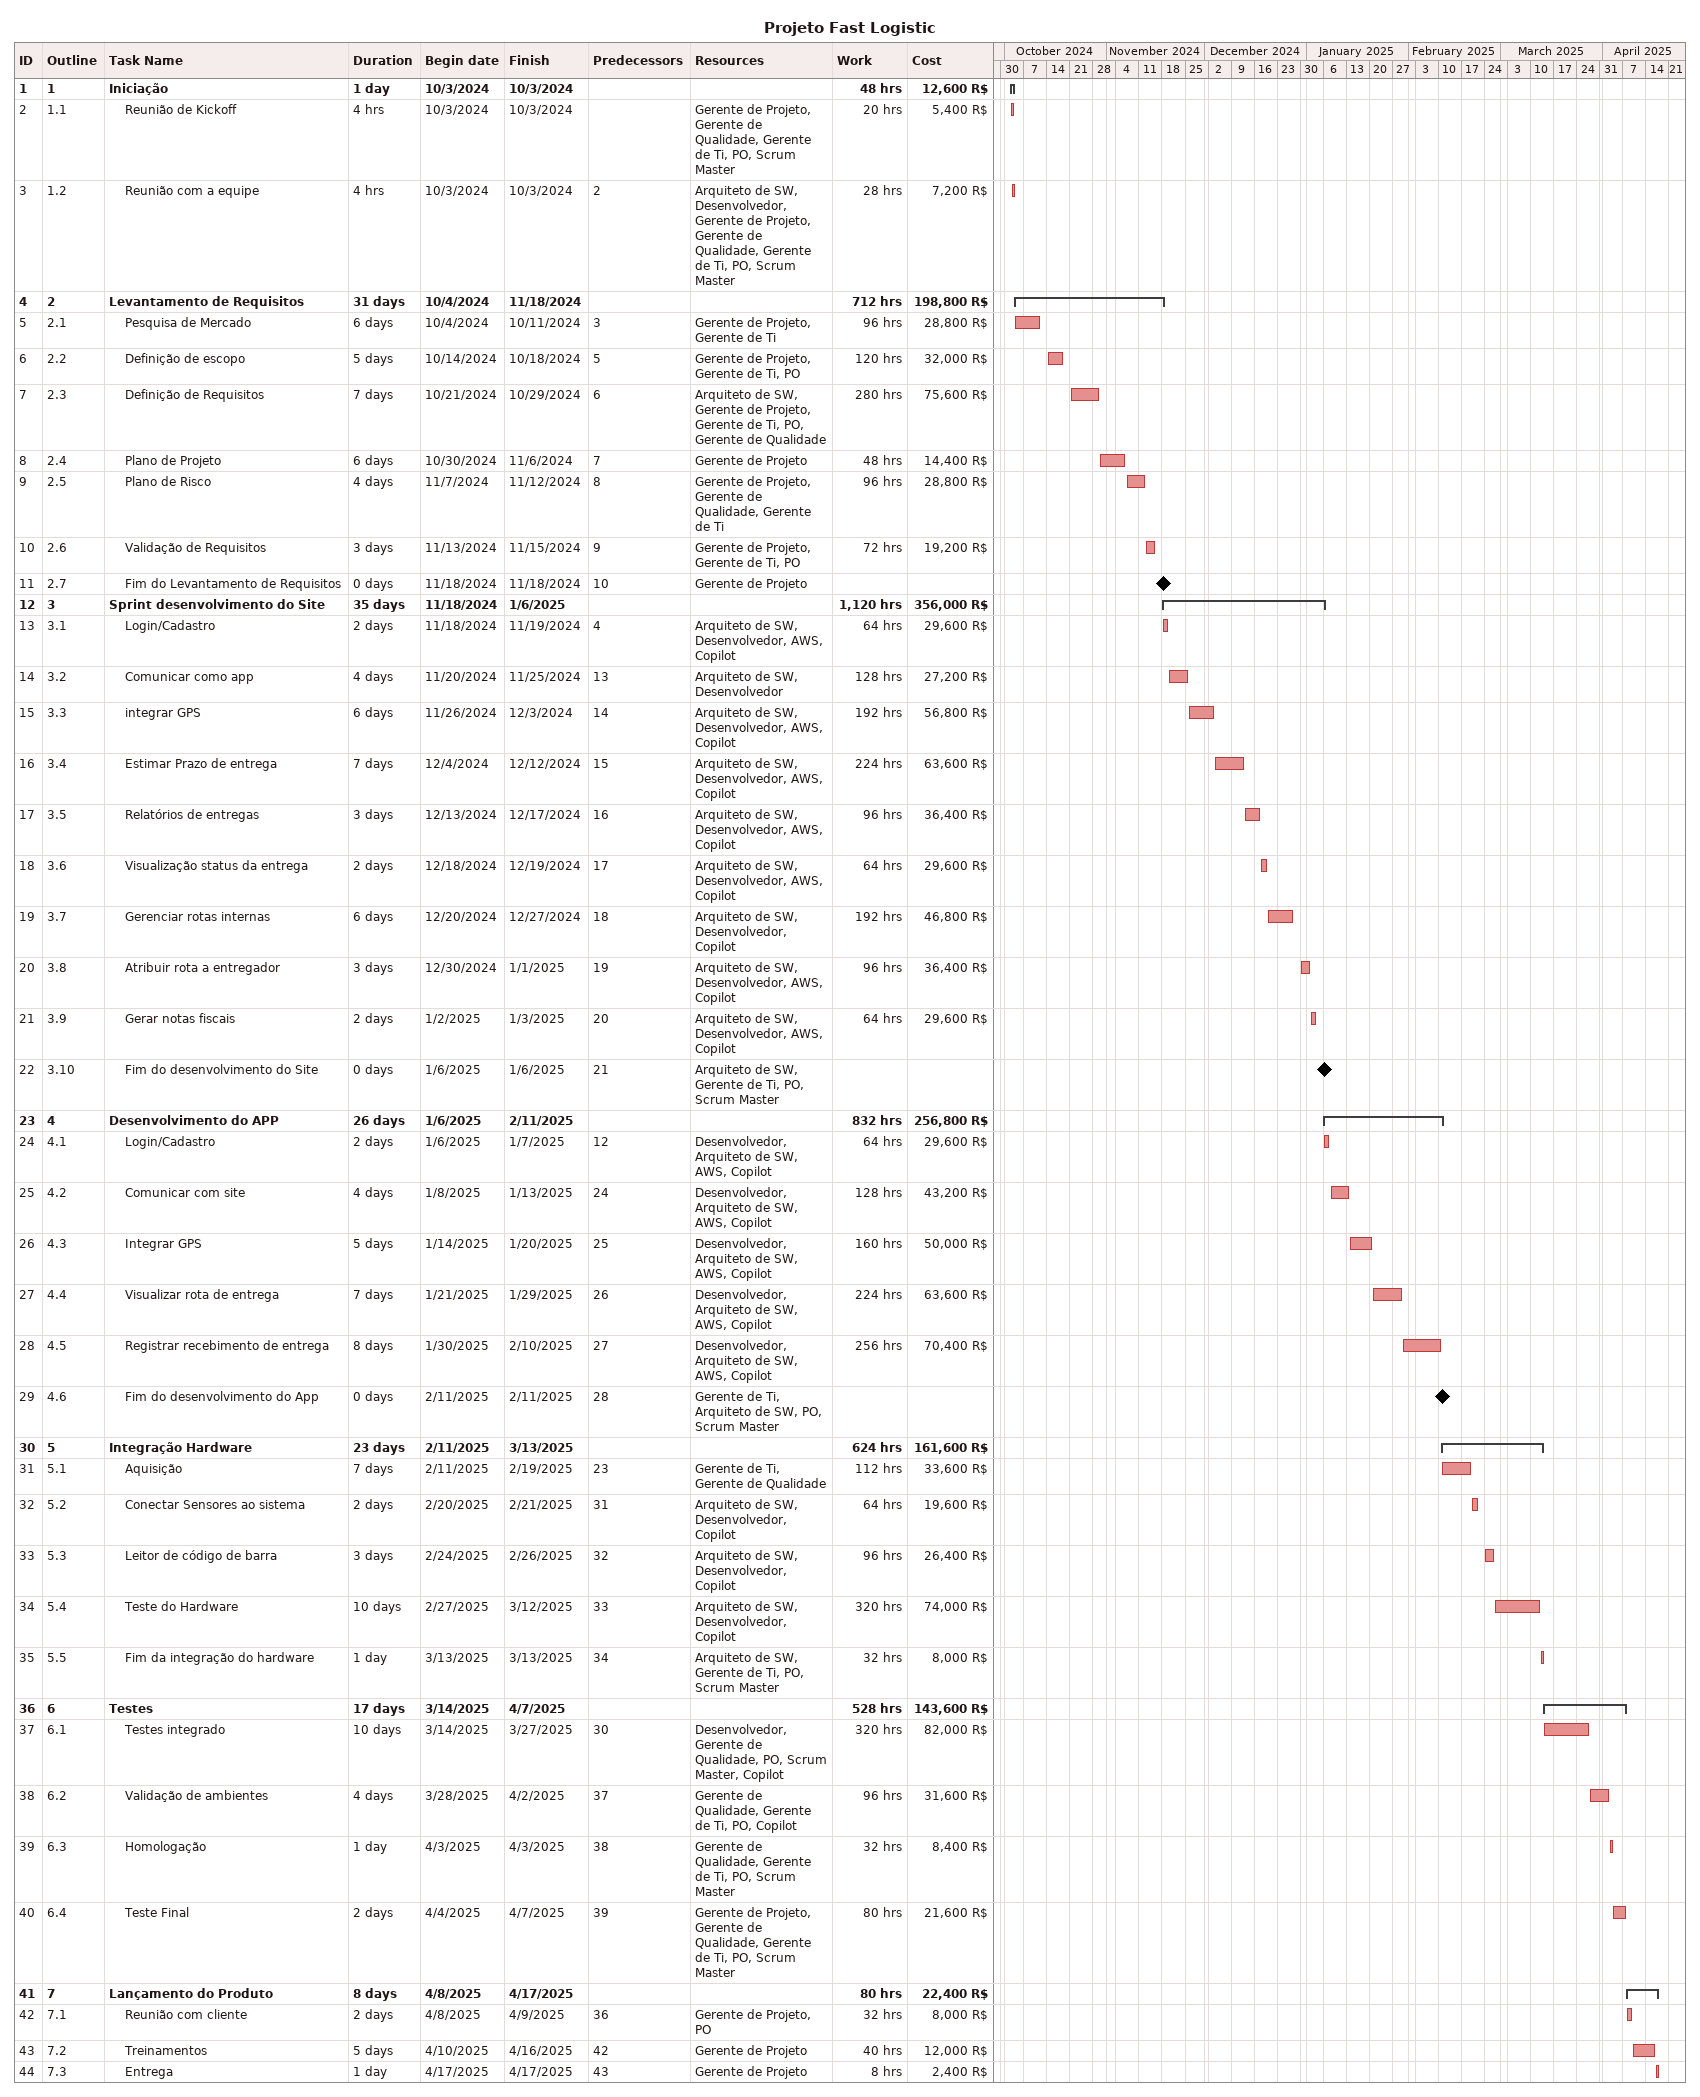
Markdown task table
Projeto Fast Logistic

| ID | WBS | Task | Duration | Start | Finish | Predecessors | Resources | Work (h) | Cost (R$) |
|---|---|---|---|---|---|---|---|---|---|
| 1 | 1 | **Iniciação** | 1d | 2024-10-03 | 2024-10-03 |  |  | 48 | 12600 |
| 2 | 1.1 | Reunião de Kickoff | 4h | 2024-10-03 | 2024-10-03 |  | Gerente de Projeto, Gerente de Qualidade, Gerente de Ti, PO, Scrum Master | 20 | 5400 |
| 3 | 1.2 | Reunião com a equipe | 4h | 2024-10-03 | 2024-10-03 | 2 | Arquiteto de SW, Desenvolvedor, Gerente de Projeto, Gerente de Qualidade, Gerente de Ti, PO, Scrum Master | 28 | 7200 |
| 4 | 2 | **Levantamento de Requisitos** | 31d | 2024-10-04 | 2024-11-18 |  |  | 712 | 198800 |
| 5 | 2.1 | Pesquisa de Mercado | 6d | 2024-10-04 | 2024-10-11 | 3 | Gerente de Projeto, Gerente de Ti | 96 | 28800 |
| 6 | 2.2 | Definição de escopo | 5d | 2024-10-14 | 2024-10-18 | 5 | Gerente de Projeto, Gerente de Ti, PO | 120 | 32000 |
| 7 | 2.3 | Definição de Requisitos | 7d | 2024-10-21 | 2024-10-29 | 6 | Arquiteto de SW, Gerente de Projeto, Gerente de Ti, PO, Gerente de Qualidade | 280 | 75600 |
| 8 | 2.4 | Plano de Projeto | 6d | 2024-10-30 | 2024-11-06 | 7 | Gerente de Projeto | 48 | 14400 |
| 9 | 2.5 | Plano de Risco | 4d | 2024-11-07 | 2024-11-12 | 8 | Gerente de Projeto, Gerente de Qualidade, Gerente de Ti | 96 | 28800 |
| 10 | 2.6 | Validação de Requisitos | 3d | 2024-11-13 | 2024-11-15 | 9 | Gerente de Projeto, Gerente de Ti, PO | 72 | 19200 |
| 11 | 2.7 | Fim do Levantamento de Requisitos | 0d | 2024-11-18 | 2024-11-18 | 10 | Gerente de Projeto |  |  |
| 12 | 3 | **Sprint desenvolvimento do Site** | 35d | 2024-11-18 | 2025-01-06 |  |  | 1120 | 356000 |
| 13 | 3.1 | Login/Cadastro | 2d | 2024-11-18 | 2024-11-19 | 4 | Arquiteto de SW, Desenvolvedor, AWS, Copilot | 64 | 29600 |
| 14 | 3.2 | Comunicar como app | 4d | 2024-11-20 | 2024-11-25 | 13 | Arquiteto de SW, Desenvolvedor | 128 | 27200 |
| 15 | 3.3 | integrar GPS | 6d | 2024-11-26 | 2024-12-03 | 14 | Arquiteto de SW, Desenvolvedor, AWS, Copilot | 192 | 56800 |
| 16 | 3.4 | Estimar Prazo de entrega | 7d | 2024-12-04 | 2024-12-12 | 15 | Arquiteto de SW, Desenvolvedor, AWS, Copilot | 224 | 63600 |
| 17 | 3.5 | Relatórios de entregas | 3d | 2024-12-13 | 2024-12-17 | 16 | Arquiteto de SW, Desenvolvedor, AWS, Copilot | 96 | 36400 |
| 18 | 3.6 | Visualização status da entrega | 2d | 2024-12-18 | 2024-12-19 | 17 | Arquiteto de SW, Desenvolvedor, AWS, Copilot | 64 | 29600 |
| 19 | 3.7 | Gerenciar rotas internas | 6d | 2024-12-20 | 2024-12-27 | 18 | Arquiteto de SW, Desenvolvedor, Copilot | 192 | 46800 |
| 20 | 3.8 | Atribuir rota a entregador | 3d | 2024-12-30 | 2025-01-01 | 19 | Arquiteto de SW, Desenvolvedor, AWS, Copilot | 96 | 36400 |
| 21 | 3.9 | Gerar notas fiscais | 2d | 2025-01-02 | 2025-01-03 | 20 | Arquiteto de SW, Desenvolvedor, AWS, Copilot | 64 | 29600 |
| 22 | 3.10 | Fim do desenvolvimento do Site | 0d | 2025-01-06 | 2025-01-06 | 21 | Arquiteto de SW, Gerente de Ti, PO, Scrum Master |  |  |
| 23 | 4 | **Desenvolvimento do APP** | 26d | 2025-01-06 | 2025-02-11 |  |  | 832 | 256800 |
| 24 | 4.1 | Login/Cadastro | 2d | 2025-01-06 | 2025-01-07 | 12 | Desenvolvedor, Arquiteto de SW, AWS, Copilot | 64 | 29600 |
| 25 | 4.2 | Comunicar com site | 4d | 2025-01-08 | 2025-01-13 | 24 | Desenvolvedor, Arquiteto de SW, AWS, Copilot | 128 | 43200 |
| 26 | 4.3 | Integrar GPS | 5d | 2025-01-14 | 2025-01-20 | 25 | Desenvolvedor, Arquiteto de SW, AWS, Copilot | 160 | 50000 |
| 27 | 4.4 | Visualizar rota de entrega | 7d | 2025-01-21 | 2025-01-29 | 26 | Desenvolvedor, Arquiteto de SW, AWS, Copilot | 224 | 63600 |
| 28 | 4.5 | Registrar recebimento de entrega | 8d | 2025-01-30 | 2025-02-10 | 27 | Desenvolvedor, Arquiteto de SW, AWS, Copilot | 256 | 70400 |
| 29 | 4.6 | Fim do desenvolvimento do App | 0d | 2025-02-11 | 2025-02-11 | 28 | Gerente de Ti, Arquiteto de SW, PO, Scrum Master |  |  |
| 30 | 5 | **Integração Hardware** | 23d | 2025-02-11 | 2025-03-13 |  |  | 624 | 161600 |
| 31 | 5.1 | Aquisição | 7d | 2025-02-11 | 2025-02-19 | 23 | Gerente de Ti, Gerente de Qualidade | 112 | 33600 |
| 32 | 5.2 | Conectar Sensores ao sistema | 2d | 2025-02-20 | 2025-02-21 | 31 | Arquiteto de SW, Desenvolvedor, Copilot | 64 | 19600 |
| 33 | 5.3 | Leitor de código de barra | 3d | 2025-02-24 | 2025-02-26 | 32 | Arquiteto de SW, Desenvolvedor, Copilot | 96 | 26400 |
| 34 | 5.4 | Teste do Hardware | 10d | 2025-02-27 | 2025-03-12 | 33 | Arquiteto de SW, Desenvolvedor, Copilot | 320 | 74000 |
| 35 | 5.5 | Fim da integração do hardware | 1d | 2025-03-13 | 2025-03-13 | 34 | Arquiteto de SW, Gerente de Ti, PO, Scrum Master | 32 | 8000 |
| 36 | 6 | **Testes** | 17d | 2025-03-14 | 2025-04-07 |  |  | 528 | 143600 |
| 37 | 6.1 | Testes integrado | 10d | 2025-03-14 | 2025-03-27 | 30 | Desenvolvedor, Gerente de Qualidade, PO, Scrum Master, Copilot | 320 | 82000 |
| 38 | 6.2 | Validação de ambientes | 4d | 2025-03-28 | 2025-04-02 | 37 | Gerente de Qualidade, Gerente de Ti, PO, Copilot | 96 | 31600 |
| 39 | 6.3 | Homologação | 1d | 2025-04-03 | 2025-04-03 | 38 | Gerente de Qualidade, Gerente de Ti, PO, Scrum Master | 32 | 8400 |
| 40 | 6.4 | Teste Final | 2d | 2025-04-04 | 2025-04-07 | 39 | Gerente de Projeto, Gerente de Qualidade, Gerente de Ti, PO, Scrum Master | 80 | 21600 |
| 41 | 7 | **Lançamento do Produto** | 8d | 2025-04-08 | 2025-04-17 |  |  | 80 | 22400 |
| 42 | 7.1 | Reunião com cliente | 2d | 2025-04-08 | 2025-04-09 | 36 | Gerente de Projeto, PO | 32 | 8000 |
| 43 | 7.2 | Treinamentos | 5d | 2025-04-10 | 2025-04-16 | 42 | Gerente de Projeto | 40 | 12000 |
| 44 | 7.3 | Entrega | 1d | 2025-04-17 | 2025-04-17 | 43 | Gerente de Projeto | 8 | 2400 |
